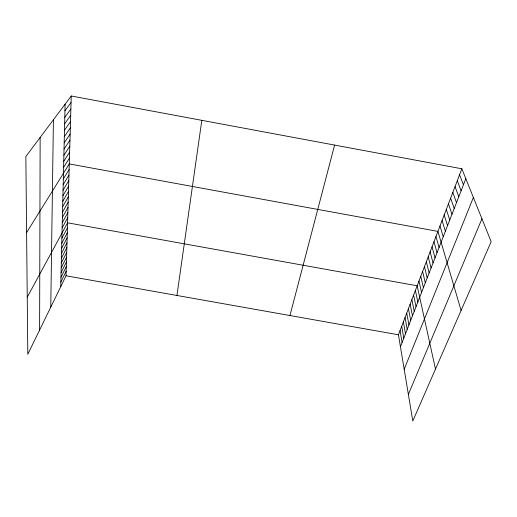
<?xml version="1.0" encoding="UTF-8"?>
<svg xmlns="http://www.w3.org/2000/svg" width="517" height="517" viewBox="0 0 517 517"><rect width="100%" height="100%" fill="white"/><g stroke="black" fill="none" stroke-linecap="round" stroke-linejoin="round"><path stroke-width="0.78" d="M39.609 330.04L40.145 137.464M50.769 307.137L53.419 119.763M60.741 286.67L65.103 104.188M71.243 96L25.85 156.522L27.808 354.261L66.04 275.787L71.243 96L461.849 168.794L491.15 241.672L412.799 421L398.445 334.796L461.849 168.794M176.943 295.472L201.811 120.338M289.953 315.538L334.609 145.083M400.436 346.771L465.823 178.682M404.184 369.287L473.378 197.468M408.372 394.439L481.947 218.781M60.851 282.023L66.176 271.192M60.967 277.332L66.312 266.552M61.077 272.595L66.447 261.873M61.193 267.812L66.583 257.149M61.31 262.991L66.719 252.38M61.426 258.119L66.861 247.565M61.542 253.201L66.997 242.706M61.659 248.231L67.139 237.801M61.781 243.216L67.281 232.85M61.898 238.156L67.43 227.855M27.239 297.172L67.572 222.808L417.167 285.778L435.482 369.073M62.143 227.881L67.721 217.709M62.273 222.665L67.869 212.565M62.395 217.398L68.018 207.375M62.525 212.08L68.173 202.128M62.654 206.71L68.328 196.835M62.783 201.281L68.477 191.484M62.912 195.801L68.638 186.081M63.042 190.262L68.793 180.627M63.177 184.666L68.955 175.114M63.313 179.011L69.116 169.55M26.606 232.579L69.278 163.928L437.931 231.403L461.086 310.478M63.591 167.359L69.446 158.079M63.733 161.349L69.614 152.166M63.882 155.268L69.789 146.188M64.03 149.129L69.963 140.146M64.173 142.918L70.138 134.045M64.328 136.643L70.318 127.873M64.476 130.297L70.499 121.637M64.631 123.88L70.68 115.33M64.787 117.385L70.868 108.958M64.942 110.825L71.049 102.515M66.04 275.787L398.445 334.796M459.555 174.791L463.452 184.776M457.286 180.73L461.106 190.805M455.044 186.598L458.786 196.77M452.827 192.408L456.492 202.67M450.63 198.153L454.223 208.506M448.459 203.84L451.974 214.277M446.313 209.469L449.758 219.983M444.187 215.04L447.56 225.638M442.08 220.546L445.383 231.222M439.993 226L443.231 236.754M435.954 236.586L439.056 247.481M433.989 241.723L437.033 252.69M432.05 246.809L435.03 257.841M430.125 251.85L433.046 262.94M428.218 256.833L431.081 267.993M426.331 261.776L429.136 272.989M424.463 266.669L427.21 277.939M422.615 271.515L425.304 282.844M420.78 276.311L423.417 287.698M418.964 281.067L421.549 292.506M415.384 290.438L417.859 301.986M413.619 295.065L416.043 306.659M411.868 299.64L414.24 311.286M410.136 304.177L412.463 315.868M408.424 308.668L410.692 320.404M406.717 313.128L408.947 324.902M405.037 317.535L407.209 329.361M403.363 321.91L405.496 333.775M401.709 326.246L403.796 338.144M400.068 330.537L402.11 342.48"/></g></svg>
